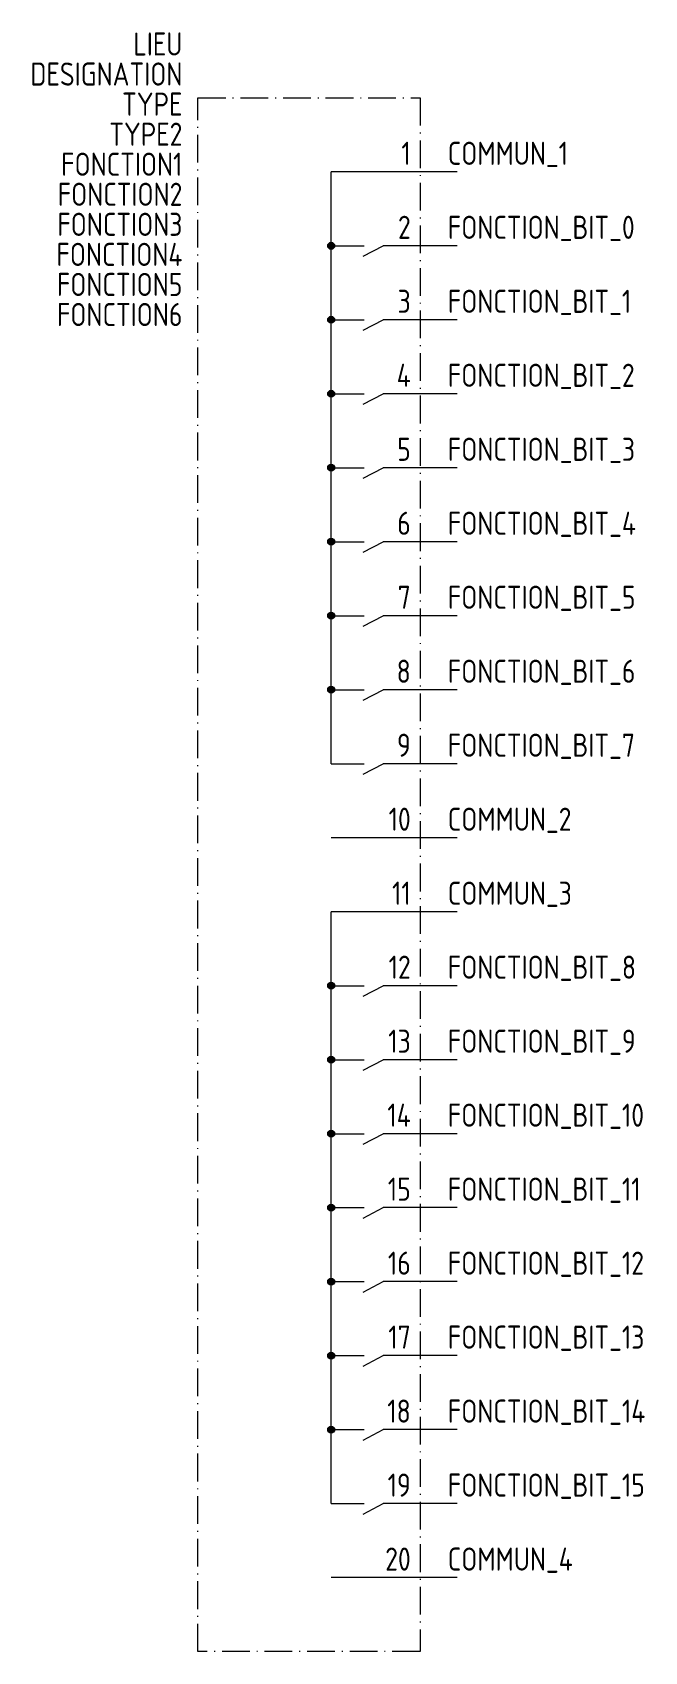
# Model space of a CAD drawing. Extents: x -1631 to -1564, y -1040 to -865.
import ezdxf
from ezdxf.enums import TextEntityAlignment as Align

# ---------------------------------------------------------------- set-up
doc = ezdxf.new("R2010")
doc.units = 0
doc.linetypes.add('ACAD_ISO10W100', pattern=[18, 12, -3, 0, -3])
for name, color, linetype in [('SYMB_BOITE', 6, 'ACAD_ISO10W100'), ('SYMB_FIL_FIN', 1, 'CONTINUOUS'), ('SYMB_TXT_CONTACT', 2, 'CONTINUOUS'), ('SYMB_TXT_NOM', 3, 'CONTINUOUS')]:
    doc.layers.add(name, color=color, linetype=linetype)
doc.styles.add('NET2_5', font='isocp.shx', dxfattribs={"width": 0.9, "height": 2.5})

msp = doc.modelspace()

# ---------------------------------------------------------------- hatches: boundary and pattern name
at = {"layer": 'SYMB_FIL_FIN'}
for points in [[(-1597.86, -887.59, 1), (-1598.61, -887.59, 1)], [(-1598.61, -895.59, 1), (-1597.86, -895.59, 1)], [(-1598.61, -903.59, 1), (-1597.86, -903.59, 1)], [(-1598.61, -911.59, 1), (-1597.86, -911.59, 1)], [(-1598.61, -919.59, 1), (-1597.86, -919.59, 1)], [(-1598.61, -927.59, 1), (-1597.86, -927.59, 1)], [(-1598.61, -935.59, 1), (-1597.86, -935.59, 1)], [(-1598.61, -967.59, 1), (-1597.86, -967.59, 1)], [(-1598.61, -975.59, 1), (-1597.86, -975.59, 1)], [(-1598.61, -983.59, 1), (-1597.86, -983.59, 1)], [(-1598.61, -991.59, 1), (-1597.86, -991.59, 1)], [(-1598.61, -999.59, 1), (-1597.86, -999.59, 1)], [(-1598.61, -1007.59, 1), (-1597.86, -1007.59, 1)], [(-1598.61, -1015.59, 1), (-1597.86, -1015.59, 1)]]:
    msp.add_hatch(color=256, dxfattribs=at).paths.add_polyline_path(points)

# ---------------------------------------------------------------- linework, layer by layer
at = {"layer": 'SYMB_BOITE', "ltscale": 0.25}
msp.add_lwpolyline([(-1612.63, -871.59), (-1588.63, -871.59), (-1588.63, -1039.59), (-1612.63, -1039.59)], close=True, dxfattribs=at)
at = {"layer": 'SYMB_FIL_FIN'}
for p, q in [((-1584.63, -879.59), (-1598.23, -879.59)), ((-1598.23, -943.59), (-1598.23, -879.59)), ((-1598.23, -887.59), (-1594.66, -887.59)), ((-1594.78, -888.72), (-1592.63, -887.59)), ((-1584.63, -887.59), (-1592.63, -887.59)), ((-1598.23, -895.59), (-1594.66, -895.59)), ((-1594.78, -896.72), (-1592.63, -895.59)), ((-1584.63, -895.59), (-1592.63, -895.59)), ((-1598.23, -903.59), (-1594.66, -903.59)), ((-1594.78, -904.72), (-1592.63, -903.59)), ((-1584.63, -903.59), (-1592.63, -903.59)), ((-1598.23, -911.59), (-1594.66, -911.59)), ((-1594.78, -912.72), (-1592.63, -911.59)), ((-1584.63, -911.59), (-1592.63, -911.59)), ((-1598.23, -919.59), (-1594.66, -919.59)), ((-1594.78, -920.72), (-1592.63, -919.59)), ((-1584.63, -919.59), (-1592.63, -919.59)), ((-1598.23, -927.59), (-1594.66, -927.59)), ((-1594.78, -928.72), (-1592.63, -927.59)), ((-1584.63, -927.59), (-1592.63, -927.59)), ((-1598.23, -935.59), (-1594.66, -935.59)), ((-1594.78, -936.72), (-1592.63, -935.59)), ((-1584.63, -935.59), (-1592.63, -935.59)), ((-1598.23, -943.59), (-1594.66, -943.59)), ((-1594.78, -944.72), (-1592.63, -943.59)), ((-1584.63, -943.59), (-1592.63, -943.59)), ((-1584.63, -951.59), (-1598.23, -951.59)), ((-1584.63, -959.59), (-1598.23, -959.59)), ((-1598.23, -1023.59), (-1598.23, -959.59)), ((-1598.23, -967.59), (-1594.66, -967.59)), ((-1594.78, -968.72), (-1592.63, -967.59)), ((-1584.63, -967.59), (-1592.63, -967.59)), ((-1598.23, -975.59), (-1594.66, -975.59)), ((-1594.78, -976.72), (-1592.63, -975.59)), ((-1584.63, -975.59), (-1592.63, -975.59)), ((-1598.23, -983.59), (-1594.66, -983.59)), ((-1594.78, -984.72), (-1592.63, -983.59)), ((-1584.63, -983.59), (-1592.63, -983.59)), ((-1598.23, -991.59), (-1594.66, -991.59)), ((-1594.78, -992.72), (-1592.63, -991.59)), ((-1584.63, -991.59), (-1592.63, -991.59)), ((-1598.23, -999.59), (-1594.66, -999.59)), ((-1594.78, -1000.72), (-1592.63, -999.59)), ((-1584.63, -999.59), (-1592.63, -999.59)), ((-1598.23, -1007.59), (-1594.66, -1007.59)), ((-1594.78, -1008.72), (-1592.63, -1007.59)), ((-1584.63, -1007.59), (-1592.63, -1007.59)), ((-1598.23, -1015.59), (-1594.66, -1015.59)), ((-1594.78, -1016.72), (-1592.63, -1015.59)), ((-1584.63, -1015.59), (-1592.63, -1015.59)), ((-1598.23, -1023.59), (-1594.66, -1023.59)), ((-1594.78, -1024.72), (-1592.63, -1023.59)), ((-1584.63, -1023.59), (-1592.63, -1023.59)), ((-1584.63, -1031.59), (-1598.23, -1031.59))]:
    msp.add_line(p, q, dxfattribs=at)
for centre in [(-1598.23, -887.59), (-1598.23, -895.59), (-1598.23, -903.59), (-1598.23, -911.59), (-1598.23, -919.59), (-1598.23, -927.59), (-1598.23, -935.59), (-1598.23, -967.59), (-1598.23, -975.59), (-1598.23, -983.59), (-1598.23, -991.59), (-1598.23, -999.59), (-1598.23, -1007.59), (-1598.23, -1015.59)]:
    msp.add_circle(centre, 0.375, dxfattribs=at)

# ---------------------------------------------------------------- texts
at = {"layer": 'SYMB_TXT_CONTACT', "style": 'NET2_5', "width": 0.9, "flags": 8}
for tag, text, p in [('1', '?1', (-1589.63, -877.59)), ('2', '?2', (-1589.63, -885.59)), ('3', '?3', (-1589.63, -893.59)), ('4', '?4', (-1589.63, -901.59)), ('5', '?5', (-1589.63, -909.59)), ('6', '?6', (-1589.63, -917.59)), ('7', '?7', (-1589.63, -925.59)), ('8', '?8', (-1589.63, -933.59)), ('9', '?9', (-1589.63, -941.59)), ('10', '?10', (-1589.63, -949.59)), ('11', '?11', (-1589.63, -957.59)), ('12', '?12', (-1589.63, -965.59)), ('13', '?13', (-1589.63, -973.59)), ('14', '?14', (-1589.63, -981.59)), ('15', '?15', (-1589.63, -989.59)), ('16', '?16', (-1589.63, -997.59)), ('17', '?17', (-1589.63, -1005.59)), ('18', '?18', (-1589.63, -1013.59)), ('19', '?19', (-1589.63, -1021.59)), ('20', '?20', (-1589.63, -1029.59))]:
    msp.add_attdef(tag, text=text, height=2.5, dxfattribs=at).set_placement(p, align=Align.MIDDLE_RIGHT)
for tag, text, p in [('COMMUN_1', '?COMMUN1', (-1585.63, -877.59)), ('FONCTION_BIT_0', '?BIT0', (-1585.63, -885.59)), ('FONCTION_BIT_1', '?BIT1', (-1585.63, -893.59)), ('FONCTION_BIT_2', '?BIT2', (-1585.63, -901.59)), ('FONCTION_BIT_3', '?BIT3', (-1585.63, -909.59)), ('FONCTION_BIT_4', '?BIT4', (-1585.63, -917.59)), ('FONCTION_BIT_5', '?BIT5', (-1585.63, -925.59)), ('FONCTION_BIT_6', '?BIT6', (-1585.63, -933.59)), ('FONCTION_BIT_7', '?BIT7', (-1585.63, -941.59)), ('COMMUN_2', '?COMMUN2', (-1585.63, -949.59)), ('COMMUN_3', '?COMMUN3', (-1585.63, -957.59)), ('FONCTION_BIT_8', '?BIT8', (-1585.63, -965.59)), ('FONCTION_BIT_9', '?BIT9', (-1585.63, -973.59)), ('FONCTION_BIT_10', '?BIT10', (-1585.63, -981.59)), ('FONCTION_BIT_11', '?BIT11', (-1585.63, -989.59)), ('FONCTION_BIT_12', '?BIT12', (-1585.63, -997.59)), ('FONCTION_BIT_13', '?BIT13', (-1585.63, -1005.59)), ('FONCTION_BIT_14', '?BIT14', (-1585.63, -1013.59)), ('FONCTION_BIT_15', '?BIT15', (-1585.63, -1021.59)), ('COMMUN_4', '?COMMUN4', (-1585.63, -1029.59))]:
    msp.add_attdef(tag, text=text, height=2.5, dxfattribs=at).set_placement(p, align=Align.MIDDLE_LEFT)
at = {"layer": 'SYMB_TXT_NOM', "style": 'NET2_5', "width": 0.9, "flags": 8}
for tag, text, p in [('LIEU', '', (-1614.31, -867.02)), ('DESIGNATION', 'A?', (-1614.31, -870.27)), ('TYPE', '', (-1614.31, -873.52)), ('TYPE2', '', (-1614.31, -876.77)), ('FONCTION1', '', (-1614.31, -880.02)), ('FONCTION2', '', (-1614.31, -883.27)), ('FONCTION3', '', (-1614.31, -886.52)), ('FONCTION4', '', (-1614.31, -889.77)), ('FONCTION5', '', (-1614.31, -893.02)), ('FONCTION6', '', (-1614.31, -896.27))]:
    msp.add_attdef(tag, text=text, height=2.5, dxfattribs=at).set_placement(p, align=Align.RIGHT)

doc.saveas('drawing.dxf')
